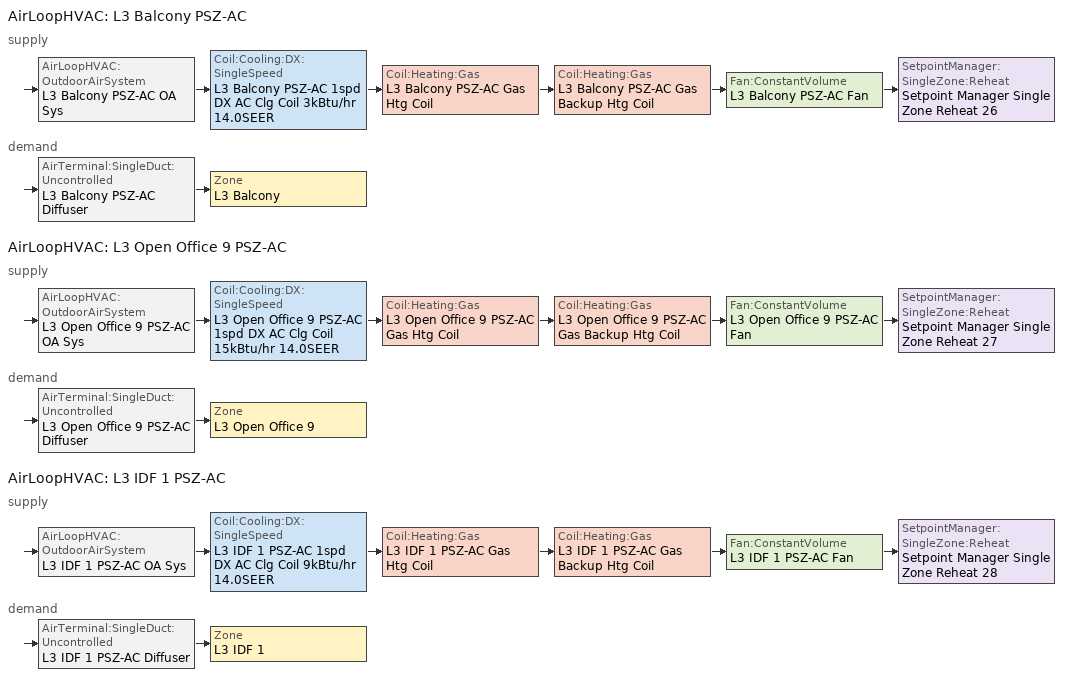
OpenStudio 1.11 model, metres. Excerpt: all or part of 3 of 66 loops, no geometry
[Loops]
AirLoopHVAC 'L3 Balcony PSZ-AC'
 supply: AirLoopHVAC:OutdoorAirSystem 'L3 Balcony PSZ-AC OA Sys' > Coil:Cooling:DX:SingleSpeed 'L3 Balcony PSZ-AC 1spd DX AC Clg Coil 3kBtu/hr 14.0SEER' > Coil:Heating:Gas 'L3 Balcony PSZ-AC Gas Htg Coil' > Coil:Heating:Gas 'L3 Balcony PSZ-AC Gas Backup Htg Coil' > Fan:ConstantVolume 'L3 Balcony PSZ-AC Fan' > SetpointManager:SingleZone:Reheat 'Setpoint Manager Single Zone Reheat 26'
 demand: AirTerminal:SingleDuct:Uncontrolled 'L3 Balcony PSZ-AC Diffuser' > Zone 'L3 Balcony'
AirLoopHVAC 'L3 Open Office 9 PSZ-AC'
 supply: AirLoopHVAC:OutdoorAirSystem 'L3 Open Office 9 PSZ-AC OA Sys' > Coil:Cooling:DX:SingleSpeed 'L3 Open Office 9 PSZ-AC 1spd DX AC Clg Coil 15kBtu/hr 14.0SEER' > Coil:Heating:Gas 'L3 Open Office 9 PSZ-AC Gas Htg Coil' > Coil:Heating:Gas 'L3 Open Office 9 PSZ-AC Gas Backup Htg Coil' > Fan:ConstantVolume 'L3 Open Office 9 PSZ-AC Fan' > SetpointManager:SingleZone:Reheat 'Setpoint Manager Single Zone Reheat 27'
 demand: AirTerminal:SingleDuct:Uncontrolled 'L3 Open Office 9 PSZ-AC Diffuser' > Zone 'L3 Open Office 9'
AirLoopHVAC 'L3 IDF 1 PSZ-AC'
 supply: AirLoopHVAC:OutdoorAirSystem 'L3 IDF 1 PSZ-AC OA Sys' > Coil:Cooling:DX:SingleSpeed 'L3 IDF 1 PSZ-AC 1spd DX AC Clg Coil 9kBtu/hr 14.0SEER' > Coil:Heating:Gas 'L3 IDF 1 PSZ-AC Gas Htg Coil' > Coil:Heating:Gas 'L3 IDF 1 PSZ-AC Gas Backup Htg Coil' > Fan:ConstantVolume 'L3 IDF 1 PSZ-AC Fan' > SetpointManager:SingleZone:Reheat 'Setpoint Manager Single Zone Reheat 28'
 demand: AirTerminal:SingleDuct:Uncontrolled 'L3 IDF 1 PSZ-AC Diffuser' > Zone 'L3 IDF 1'
[Sizing:Zone] Zone Cooling Design Supply Air Temperature Input Method=SupplyAirTemperature; Zone Cooling Design Supply Air Temperature {C}=12.8; Zone Cooling Design Supply Air Temperature Difference {deltaC}=11.11; Zone Heating Design Supply Air Temperature Input Method=SupplyAirTemperature; Zone Heating Design Supply Air Temperature {C}=40; Zone Heating Design Supply Air Temperature Difference {deltaC}=11.11; Zone Cooling Design Supply Air Humidity Ratio {kg-H2O/kg-air}=0.0085; Zone Heating Design Supply Air Humidity Ratio {kg-H2O/kg-air}=0.008; Cooling Design Air Flow Method=DesignDay; Heating Design Air Flow Method=DesignDay; Account for Dedicated Outdoor Air System=No; Dedicated Outdoor Air System Control Strategy=NeutralSupplyAir; Dedicated Outdoor Air Low Setpoint Temperature for Design {C}=Autosize; Dedicated Outdoor Air High Setpoint Temperature for Design {C}=Autosize
L3 IDF 1; L3 Open Office 9; L3 Balcony
[Zone equipment]
L3 IDF 1: L3 IDF 1 PSZ-AC Diffuser
L3 Open Office 9: L3 Open Office 9 PSZ-AC Diffuser
L3 Balcony: L3 Balcony PSZ-AC Diffuser
[AirLoopHVAC] Availability Schedule=Always On Discrete; Design Supply Air Flow Rate {m3/s}=AutoSize
Name | Availability Manager
L3 Balcony PSZ-AC | Availability Manager Night Cycle 30
L3 Open Office 9 PSZ-AC | Availability Manager Night Cycle 31
L3 IDF 1 PSZ-AC | Availability Manager Night Cycle 32
[Sizing:System] Type of Load to Size On=Sensible; Design Outdoor Air Flow Rate {m3/s}=Autosize; Minimum System Air Flow Ratio=1; Preheat Design Temperature {C}=7; Preheat Design Humidity Ratio {kg-H2O/kg-Air}=0.008; Precool Design Temperature {C}=12.8; Precool Design Humidity Ratio {kg-H2O/kg-Air}=0.008; Central Cooling Design Supply Air Temperature {C}=12.8; Central Heating Design Supply Air Temperature {C}=40; Sizing Option=Coincident; 100% Outdoor Air in Cooling=No; 100% Outdoor Air in Heating=No; Central Cooling Design Supply Air Humidity Ratio {kg-H2O/kg-Air}=0.0085; Central Heating Design Supply Air Humidity Ratio {kg-H2O/kg-Air}=0.008; Cooling Design Air Flow Method=DesignDay; Cooling Design Air Flow Rate {m3/s}=0; Heating Design Air Flow Method=DesignDay; Heating Design Air Flow Rate {m3/s}=0; System Outdoor Air Method=ZoneSum; Zone Maximum Outdoor Air Fraction=1; Cooling Supply Air Flow Rate Per Floor Area {m3/s-m2}=0.00996765; Cooling Fraction of Autosized Cooling Supply Air Flow Rate=1; Cooling Supply Air Flow Rate Per Unit Cooling Capacity {m3/s-W}=3.94755e-05; Heating Supply Air Flow Rate Per Floor Area {m3/s-m2}=0.00996765; Heating Fraction of Autosized Heating Supply Air Flow Rate=1; Heating Fraction of Autosized Cooling Supply Air Flow Rate=1; Heating Supply Air Flow Rate Per Unit Heating Capacity {m3/s-W}=3.15882e-05; Cooling Design Capacity Method=CoolingDesignCapacity; Cooling Design Capacity {W}=autosize; Cooling Design Capacity Per Floor Area {W/m2}=234.7; Fraction of Autosized Cooling Design Capacity=1; Heating Design Capacity Method=HeatingDesignCapacity; Heating Design Capacity {W}=autosize; Heating Design Capacity Per Floor Area {W/m2}=157; Fraction of Autosized Heating Design Capacity=1; Central Cooling Capacity Control Method=OnOff
L3 Balcony PSZ-AC; L3 Open Office 9 PSZ-AC; L3 IDF 1 PSZ-AC
[Controller:OutdoorAir] Minimum Outdoor Air Flow Rate {m3/s}=Autosize; Maximum Outdoor Air Flow Rate {m3/s}=Autosize; Economizer Control Type=NoEconomizer; Economizer Control Action Type=ModulateFlow; Economizer Maximum Limit Dry-Bulb Temperature {C}=23.8889; Economizer Maximum Limit Enthalpy {J/kg}=64000; Economizer Minimum Limit Dry-Bulb Temperature {C}=-100; Lockout Type=NoLockout; Minimum Limit Type=FixedMinimum; Minimum Outdoor Air Schedule=Always On Discrete; High Humidity Control=No; Heat Recovery Bypass Control Type=BypassWhenOAFlowGreaterThanMinimum
Name | Controller Mechanical Ventilation
L3 Balcony PSZ-AC OA Sys Controller | Controller Mechanical Ventilation 26
L3 Open Office 9 PSZ-AC OA Sys Controller | Controller Mechanical Ventilation 27
L3 IDF 1 PSZ-AC OA Sys Controller | Controller Mechanical Ventilation 28
[Controller:MechanicalVentilation] Availability Schedule=Always On Discrete; System Outdoor Air Method=ZoneSum
Controller Mechanical Ventilation 26; Controller Mechanical Ventilation 27; Controller Mechanical Ventilation 28
[AirLoopHVAC:OutdoorAirSystem]
Name | Controller
L3 Balcony PSZ-AC OA Sys | L3 Balcony PSZ-AC OA Sys Controller
L3 Open Office 9 PSZ-AC OA Sys | L3 Open Office 9 PSZ-AC OA Sys Controller
L3 IDF 1 PSZ-AC OA Sys | L3 IDF 1 PSZ-AC OA Sys Controller
[AvailabilityManager:NightCycle] Control Type=CycleOnAny; Thermostat Tolerance {deltaC}=1; Cycling Run Time {s}=3600
Availability Manager Night Cycle 30; Availability Manager Night Cycle 31; Availability Manager Night Cycle 32
[SetpointManager:SingleZone:Reheat] Minimum Supply Air Temperature {C}=10; Maximum Supply Air Temperature {C}=50
Name | Control Zone
Setpoint Manager Single Zone Reheat 26 | L3 Balcony
Setpoint Manager Single Zone Reheat 27 | L3 Open Office 9
Setpoint Manager Single Zone Reheat 28 | L3 IDF 1
[Fan:ConstantVolume] Availability Schedule=Always On Discrete; Fan Efficiency=0.42; Pressure Rise {Pa}=891.506; Maximum Flow Rate {m3/s}=AutoSize; Motor Efficiency=0.7
L3 Balcony PSZ-AC Fan; L3 Open Office 9 PSZ-AC Fan; L3 IDF 1 PSZ-AC Fan
[Coil:Heating:Gas] Availability Schedule=Always On Discrete; Gas Burner Efficiency=0.8; Nominal Capacity {W}=AutoSize; Parasitic Electric Load {W}=0; Parasitic Gas Load {W}=0
L3 Balcony PSZ-AC Gas Htg Coil; L3 Balcony PSZ-AC Gas Backup Htg Coil; L3 Open Office 9 PSZ-AC Gas Htg Coil; L3 Open Office 9 PSZ-AC Gas Backup Htg Coil; L3 IDF 1 PSZ-AC Gas Htg Coil; L3 IDF 1 PSZ-AC Gas Backup Htg Coil
[Coil:Cooling:DX:SingleSpeed] Availability Schedule=Always On Discrete; Rated Total Cooling Capacity {W}=autosize; Rated Sensible Heat Ratio=autosize; Rated COP {W/W}=4.11713; Rated Air Flow Rate {m3/s}=autosize; Rated Evaporator Fan Power Per Volume Flow Rate {W/(m3/s)}=773.3; Condenser Type=AirCooled; Evaporative Condenser Effectiveness=0; Evaporative Condenser Air Flow Rate {m3/s}=Autosize; Evaporative Condenser Pump Rated Power Consumption {W}=Autosize; Crankcase Heater Capacity {W}=0; Maximum Outdoor Dry-Bulb Temperature for Crankcase Heater Operation {C}=0; Basin Heater Capacity {W/K}=0; Basin Heater Setpoint Temperature {C}=10
Name | Total Cooling Capacity Function of Temperature Curve | Total Cooling Capacity Function of Flow Fraction Curve | Energy Input Ratio Function of Temperature Curve | Energy Input Ratio Function of Flow Fraction Curve | Part Load Fraction Correlation Curve
L3 Balcony PSZ-AC 1spd DX AC Clg Coil 3kBtu/hr 14.0SEER | CoilClgDXQRatio_fTwbToadbSI 18 | CoilClgDXDblQRatio_fCFMRatio 18 | CoilClgDXSEER13EER11EIRRatio_fTwbToadbSI 16 | CoilClgDXDblEIRRatio_fCFMRatio 18 | CoilClgDXSEEREIRRatio_fQFrac 16
L3 Open Office 9 PSZ-AC 1spd DX AC Clg Coil 15kBtu/hr 14.0SEER | CoilClgDXQRatio_fTwbToadbSI 26 | CoilClgDXDblQRatio_fCFMRatio 26 | CoilClgDXSEER13EER11EIRRatio_fTwbToadbSI 24 | CoilClgDXDblEIRRatio_fCFMRatio 26 | CoilClgDXSEEREIRRatio_fQFrac 24
L3 IDF 1 PSZ-AC 1spd DX AC Clg Coil 9kBtu/hr 14.0SEER | CoilClgDXQRatio_fTwbToadbSI 23 | CoilClgDXDblQRatio_fCFMRatio 23 | CoilClgDXSEER13EER11EIRRatio_fTwbToadbSI 21 | CoilClgDXDblEIRRatio_fCFMRatio 23 | CoilClgDXSEEREIRRatio_fQFrac 21
[AirTerminal:SingleDuct:Uncontrolled] Availability Schedule=Always On Discrete; Maximum Air Flow Rate {m3/s}=AutoSize
L3 Balcony PSZ-AC Diffuser; L3 Open Office 9 PSZ-AC Diffuser; L3 IDF 1 PSZ-AC Diffuser
[Curve:Biquadratic] Minimum Value of x=13.89; Maximum Value of x=25; Minimum Value of y=23.89; Maximum Value of y=46.11
Name | Coefficient1 Constant | Coefficient2 x | Coefficient3 x**2 | Coefficient4 y | Coefficient5 y**2 | Coefficient6 x*y | Minimum Curve Output | Maximum Curve Output
CoilClgDXQRatio_fTwbToadbSI 18; CoilClgDXQRatio_fTwbToadbSI 23; CoilClgDXQRatio_fTwbToadbSI 26 | 0.86779 | 0.014245 | 0.000554 | -0.007569 | 3.2e-005 | -0.000191 | 0.77 | 1.29
CoilClgDXSEER13EER11EIRRatio_fTwbToadbSI 16; CoilClgDXSEER13EER11EIRRatio_fTwbToadbSI 21; CoilClgDXSEER13EER11EIRRatio_fTwbToadbSI 24 | -0.199992 | -0.035686 | 0.000787 | 0.074834 | -0.000516 | -0.000573 | 0.55 | 1.44
[Schedule:Constant]
Always On Discrete: Value=1
[Curve:Cubic]
Name | Coefficient1 Constant | Coefficient2 x | Coefficient3 x**2 | Coefficient4 x**3 | Minimum Value of x | Maximum Value of x | Minimum Curve Output | Maximum Curve Output
CoilClgDXDblQRatio_fCFMRatio 18; CoilClgDXDblQRatio_fCFMRatio 23; CoilClgDXDblQRatio_fCFMRatio 26 | 0.472786 | 1.243342 | -1.03871 | 0.322578 | -100 | 100 | 0.47
CoilClgDXDblEIRRatio_fCFMRatio 18; CoilClgDXDblEIRRatio_fCFMRatio 23; CoilClgDXDblEIRRatio_fCFMRatio 26 | 1.007948 | 0.345441 | -0.692289 | 0.338899 | 0 | 1
CoilClgDXSEEREIRRatio_fQFrac 16; CoilClgDXSEEREIRRatio_fQFrac 21; CoilClgDXSEEREIRRatio_fQFrac 24 | 1 | 0 | 0 | 0 | 0.7 | 1 | 1 | 1
